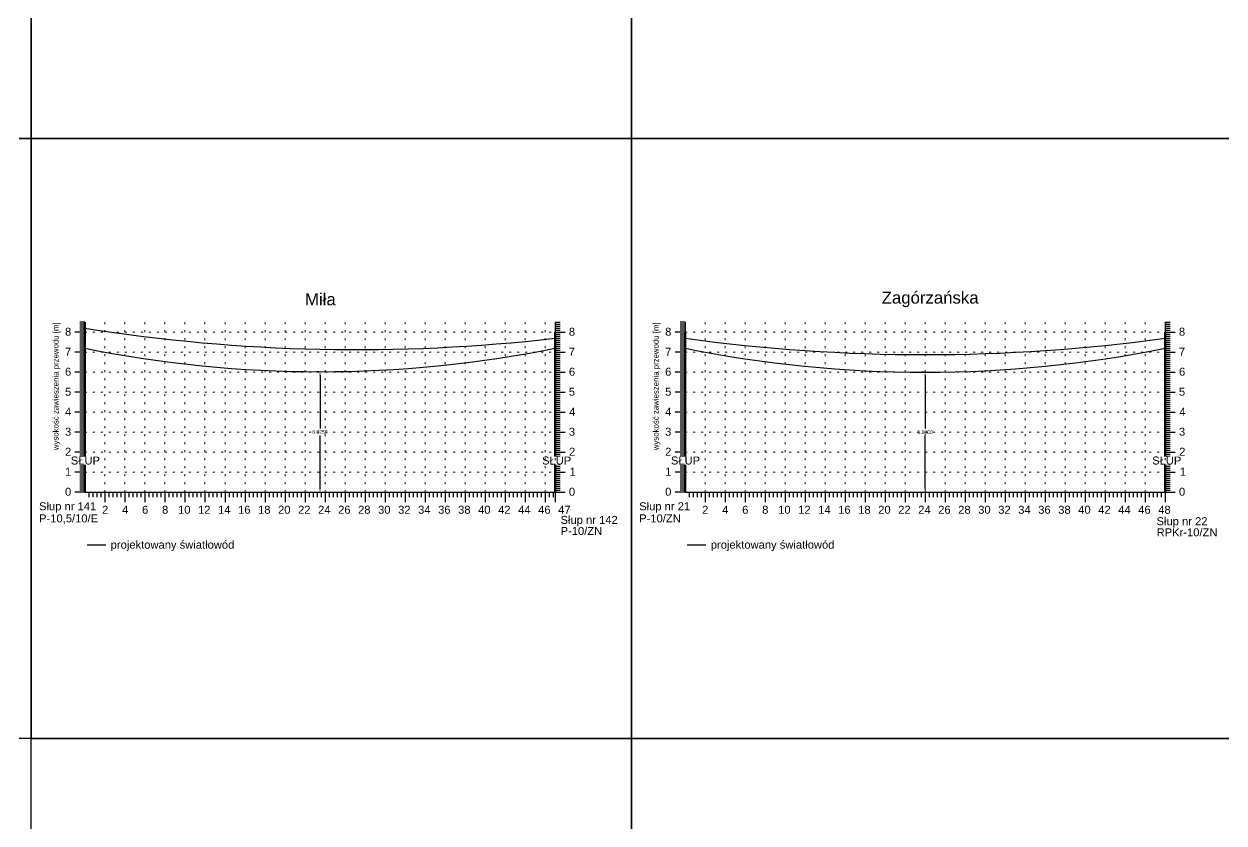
# Model space of a CAD drawing. Header units: metres. Extents: x -155 to 1812, y 681 to 886.
# Drawn here: x 1074.2 to 1134.2, y 796.3 to 836.2 of the extents above; entities that cross this region are included whole.
import ezdxf

# ---------------------------------------------------------------- set-up
doc = ezdxf.new("R2010")
doc.units = ezdxf.units.M
doc.header["$MEASUREMENT"] = 0
doc.linetypes.add('ACAD_ISO07W100', pattern=[3, 0, -3])
doc.layers.add('ramka', color=7, linetype='Continuous', plot=False)
doc.styles.get("Standard").update_dxf_attribs({"font": 'arial.ttf'})
doc.dimstyles.get("Standard").update_dxf_attribs({"dimtxt": 0.18, "dimasz": 0.18, "dimexe": 0.18, "dimexo": 0.0625, "dimgap": 0.09, "dimtad": 0, "dimtih": 1, "dimtoh": 1, "dimdec": 4, "dimzin": 0, "dimdsep": 46, "dimtxsty": 'Standard', "dimcen": 0.09, "dimadec": 0, "dimazin": 0, "dimtfac": 1, "dimtdec": 4, "dimtofl": 0, "dimtmove": 0, "dimatfit": 3, "dimfxl": 1, "dimtolj": 1, "dimtzin": 0, "dimarcsym": 0})

# ---------------------------------------------------------------- blocks, each defined once
blk = doc.blocks.new('*D328')
at = {"color": 0, "lineweight": -2}
for p, q in [((1088.917, 818.858), (1088.799, 818.858)), ((1088.979, 818.678), (1088.979, 816.028)), ((1088.979, 813.013), (1088.979, 815.664)), ((1079.892, 812.833), (1089.159, 812.833))]:
    blk.add_line(p, q, dxfattribs=at)
at = {"color": 0}
for points in [[(1089.009, 818.678), (1088.949, 818.678), (1088.979, 818.858)], [(1088.949, 813.013), (1089.009, 813.013), (1088.979, 812.833)]]:
    blk.add_solid(points, dxfattribs=at)
at = {"layer": 'Defpoints', "color": 0}
for p in [(1088.979, 818.858), (1079.829, 812.833), (1088.979, 812.833)]:
    blk.add_point(p, dxfattribs=at)
at = {"color": 0, "lineweight": 25, "insert": (1088.979, 815.846), "char_height": 0.18, "attachment_point": 5}
blk.add_mtext('\\A1;6.0250', dxfattribs=at)
blk = doc.blocks.new('*D330')
at = {"color": 0, "lineweight": -2}
for p, q in [((1119.167, 818.833), (1119.049, 818.833)), ((1119.229, 818.653), (1119.229, 816.015)), ((1119.229, 813.013), (1119.229, 815.651)), ((1109.892, 812.833), (1119.409, 812.833))]:
    blk.add_line(p, q, dxfattribs=at)
at = {"color": 0}
for points in [[(1119.259, 818.653), (1119.199, 818.653), (1119.229, 818.833)], [(1119.199, 813.013), (1119.259, 813.013), (1119.229, 812.833)]]:
    blk.add_solid(points, dxfattribs=at)
at = {"layer": 'Defpoints', "color": 0}
for p in [(1119.229, 818.833), (1109.829, 812.833), (1119.229, 812.833)]:
    blk.add_point(p, dxfattribs=at)
at = {"color": 0, "lineweight": 25, "insert": (1119.229, 815.833), "char_height": 0.18, "attachment_point": 5}
blk.add_mtext('\\A1;6.0000', dxfattribs=at)

msp = doc.modelspace()

# ---------------------------------------------------------------- linework, layer by layer
for p, q in [((1077.22936, 821.33334), (1076.97936, 821.33334)), ((1077.22936, 821.33334), (1077.22936, 812.83334)), ((1100.72936, 821.33334), (1100.72936, 812.83334)), ((1100.72936, 821.33334), (1100.97936, 821.33334)), ((1107.22936, 821.33334), (1106.97936, 821.33334)), ((1107.22936, 821.33334), (1107.22936, 812.83334)), ((1131.22936, 821.33334), (1131.22936, 812.83334)), ((1131.22936, 821.33334), (1131.47936, 821.33334)), ((1077.22936, 820.83334), (1076.72936, 820.83334)), ((1077.22936, 820.83334), (1076.72936, 820.83334)), ((1077.22936, 821.23334), (1076.97936, 821.23334)), ((1077.22936, 821.13334), (1076.97936, 821.13334)), ((1077.22936, 821.03334), (1076.97936, 821.03334)), ((1077.22936, 820.93334), (1076.97936, 820.93334)), ((1077.22936, 820.73334), (1076.97936, 820.73334)), ((1100.72936, 821.23334), (1100.97936, 821.23334)), ((1100.72936, 821.13334), (1100.97936, 821.13334)), ((1100.72936, 821.03334), (1100.97936, 821.03334)), ((1100.72936, 820.93334), (1100.97936, 820.93334)), ((1100.72936, 820.83334), (1101.22936, 820.83334)), ((1100.72936, 820.83334), (1101.22936, 820.83334)), ((1100.72936, 820.73334), (1100.97936, 820.73334)), ((1107.22936, 820.83334), (1106.72936, 820.83334)), ((1107.22936, 820.83334), (1106.72936, 820.83334)), ((1107.22936, 821.23334), (1106.97936, 821.23334)), ((1107.22936, 821.13334), (1106.97936, 821.13334)), ((1107.22936, 821.03334), (1106.97936, 821.03334)), ((1107.22936, 820.93334), (1106.97936, 820.93334)), ((1107.22936, 820.73334), (1106.97936, 820.73334)), ((1131.22936, 821.23334), (1131.47936, 821.23334)), ((1131.22936, 821.13334), (1131.47936, 821.13334)), ((1131.22936, 821.03334), (1131.47936, 821.03334)), ((1131.22936, 820.93334), (1131.47936, 820.93334)), ((1131.22936, 820.83334), (1131.72936, 820.83334)), ((1131.22936, 820.83334), (1131.72936, 820.83334)), ((1131.22936, 820.73334), (1131.47936, 820.73334)), ((1077.22936, 820.63334), (1076.97936, 820.63334)), ((1077.22936, 820.53334), (1076.97936, 820.53334)), ((1077.22936, 820.43334), (1076.97936, 820.43334)), ((1077.22936, 820.33334), (1076.97936, 820.33334)), ((1077.22936, 820.23334), (1076.97936, 820.23334)), ((1077.22936, 820.13334), (1076.97936, 820.13334)), ((1100.72936, 820.63334), (1100.97936, 820.63334)), ((1100.72936, 820.53334), (1100.97936, 820.53334)), ((1100.72936, 820.43334), (1100.97936, 820.43334)), ((1100.72936, 820.33334), (1100.97936, 820.33334)), ((1100.72936, 820.23334), (1100.97936, 820.23334)), ((1100.72936, 820.13334), (1100.97936, 820.13334)), ((1107.22936, 820.63334), (1106.97936, 820.63334)), ((1107.22936, 820.53334), (1106.97936, 820.53334)), ((1107.22936, 820.43334), (1106.97936, 820.43334)), ((1107.22936, 820.33334), (1106.97936, 820.33334)), ((1107.22936, 820.23334), (1106.97936, 820.23334)), ((1107.22936, 820.13334), (1106.97936, 820.13334)), ((1131.22936, 820.63334), (1131.47936, 820.63334)), ((1131.22936, 820.53334), (1131.47936, 820.53334)), ((1131.22936, 820.43334), (1131.47936, 820.43334)), ((1131.22936, 820.33334), (1131.47936, 820.33334)), ((1131.22936, 820.23334), (1131.47936, 820.23334)), ((1131.22936, 820.13334), (1131.47936, 820.13334)), ((1077.22936, 819.83334), (1076.72936, 819.83334)), ((1077.22936, 819.83334), (1076.72936, 819.83334)), ((1077.22936, 820.03334), (1076.97936, 820.03334)), ((1077.22936, 819.93334), (1076.97936, 819.93334)), ((1077.22936, 819.73334), (1076.97936, 819.73334)), ((1077.22936, 819.63334), (1076.97936, 819.63334)), ((1077.22936, 819.53334), (1076.97936, 819.53334)), ((1100.72936, 820.03334), (1100.97936, 820.03334)), ((1100.72936, 819.93334), (1100.97936, 819.93334)), ((1100.72936, 819.83334), (1101.22936, 819.83334)), ((1100.72936, 819.83334), (1101.22936, 819.83334)), ((1100.72936, 819.73334), (1100.97936, 819.73334)), ((1100.72936, 819.63334), (1100.97936, 819.63334)), ((1100.72936, 819.53334), (1100.97936, 819.53334)), ((1107.22936, 819.83334), (1106.72936, 819.83334)), ((1107.22936, 819.83334), (1106.72936, 819.83334)), ((1107.22936, 820.03334), (1106.97936, 820.03334)), ((1107.22936, 819.93334), (1106.97936, 819.93334)), ((1107.22936, 819.73334), (1106.97936, 819.73334)), ((1107.22936, 819.63334), (1106.97936, 819.63334)), ((1107.22936, 819.53334), (1106.97936, 819.53334)), ((1131.22936, 820.03334), (1131.47936, 820.03334)), ((1131.22936, 819.93334), (1131.47936, 819.93334)), ((1131.22936, 819.83334), (1131.72936, 819.83334)), ((1131.22936, 819.83334), (1131.72936, 819.83334)), ((1131.22936, 819.73334), (1131.47936, 819.73334)), ((1131.22936, 819.63334), (1131.47936, 819.63334)), ((1131.22936, 819.53334), (1131.47936, 819.53334)), ((1077.22936, 819.43334), (1076.97936, 819.43334)), ((1077.22936, 819.33334), (1076.97936, 819.33334)), ((1077.22936, 819.23334), (1076.97936, 819.23334)), ((1077.22936, 819.13334), (1076.97936, 819.13334)), ((1077.22936, 819.03334), (1076.97936, 819.03334)), ((1077.22936, 818.93334), (1076.97936, 818.93334)), ((1100.72936, 819.43334), (1100.97936, 819.43334)), ((1100.72936, 819.33334), (1100.97936, 819.33334)), ((1100.72936, 819.23334), (1100.97936, 819.23334)), ((1100.72936, 819.13334), (1100.97936, 819.13334)), ((1100.72936, 819.03334), (1100.97936, 819.03334)), ((1100.72936, 818.93334), (1100.97936, 818.93334)), ((1107.22936, 819.43334), (1106.97936, 819.43334)), ((1107.22936, 819.33334), (1106.97936, 819.33334)), ((1107.22936, 819.23334), (1106.97936, 819.23334)), ((1107.22936, 819.13334), (1106.97936, 819.13334)), ((1107.22936, 819.03334), (1106.97936, 819.03334)), ((1107.22936, 818.93334), (1106.97936, 818.93334)), ((1131.22936, 819.43334), (1131.47936, 819.43334)), ((1131.22936, 819.33334), (1131.47936, 819.33334)), ((1131.22936, 819.23334), (1131.47936, 819.23334)), ((1131.22936, 819.13334), (1131.47936, 819.13334)), ((1131.22936, 819.03334), (1131.47936, 819.03334)), ((1131.22936, 818.93334), (1131.47936, 818.93334)), ((1077.22936, 818.83334), (1076.72936, 818.83334)), ((1077.22936, 818.83334), (1076.72936, 818.83334)), ((1077.22936, 818.73334), (1076.97936, 818.73334)), ((1077.22936, 818.63334), (1076.97936, 818.63334)), ((1077.22936, 818.53334), (1076.97936, 818.53334)), ((1077.22936, 818.43334), (1076.97936, 818.43334)), ((1077.22936, 818.33334), (1076.97936, 818.33334)), ((1100.72936, 818.83334), (1101.22936, 818.83334)), ((1100.72936, 818.83334), (1101.22936, 818.83334)), ((1100.72936, 818.73334), (1100.97936, 818.73334)), ((1100.72936, 818.63334), (1100.97936, 818.63334)), ((1100.72936, 818.53334), (1100.97936, 818.53334)), ((1100.72936, 818.43334), (1100.97936, 818.43334)), ((1100.72936, 818.33334), (1100.97936, 818.33334)), ((1107.22936, 818.83334), (1106.72936, 818.83334)), ((1107.22936, 818.83334), (1106.72936, 818.83334)), ((1107.22936, 818.73334), (1106.97936, 818.73334)), ((1107.22936, 818.63334), (1106.97936, 818.63334)), ((1107.22936, 818.53334), (1106.97936, 818.53334)), ((1107.22936, 818.43334), (1106.97936, 818.43334)), ((1107.22936, 818.33334), (1106.97936, 818.33334)), ((1131.22936, 818.83334), (1131.72936, 818.83334)), ((1131.22936, 818.83334), (1131.72936, 818.83334)), ((1131.22936, 818.73334), (1131.47936, 818.73334)), ((1131.22936, 818.63334), (1131.47936, 818.63334)), ((1131.22936, 818.53334), (1131.47936, 818.53334)), ((1131.22936, 818.43334), (1131.47936, 818.43334)), ((1131.22936, 818.33334), (1131.47936, 818.33334)), ((1077.22936, 817.83334), (1076.72936, 817.83334)), ((1077.22936, 817.83334), (1076.72936, 817.83334)), ((1077.22936, 818.23334), (1076.97936, 818.23334)), ((1077.22936, 818.13334), (1076.97936, 818.13334)), ((1077.22936, 818.03334), (1076.97936, 818.03334)), ((1077.22936, 817.93334), (1076.97936, 817.93334)), ((1077.22936, 817.73334), (1076.97936, 817.73334)), ((1100.72936, 818.23334), (1100.97936, 818.23334)), ((1100.72936, 818.13334), (1100.97936, 818.13334)), ((1100.72936, 818.03334), (1100.97936, 818.03334)), ((1100.72936, 817.93334), (1100.97936, 817.93334)), ((1100.72936, 817.83334), (1101.22936, 817.83334)), ((1100.72936, 817.83334), (1101.22936, 817.83334)), ((1100.72936, 817.73334), (1100.97936, 817.73334)), ((1107.22936, 817.83334), (1106.72936, 817.83334)), ((1107.22936, 817.83334), (1106.72936, 817.83334)), ((1107.22936, 818.23334), (1106.97936, 818.23334)), ((1107.22936, 818.13334), (1106.97936, 818.13334)), ((1107.22936, 818.03334), (1106.97936, 818.03334)), ((1107.22936, 817.93334), (1106.97936, 817.93334)), ((1107.22936, 817.73334), (1106.97936, 817.73334)), ((1131.22936, 818.23334), (1131.47936, 818.23334)), ((1131.22936, 818.13334), (1131.47936, 818.13334)), ((1131.22936, 818.03334), (1131.47936, 818.03334)), ((1131.22936, 817.93334), (1131.47936, 817.93334)), ((1131.22936, 817.83334), (1131.72936, 817.83334)), ((1131.22936, 817.83334), (1131.72936, 817.83334)), ((1131.22936, 817.73334), (1131.47936, 817.73334)), ((1077.22936, 817.63334), (1076.97936, 817.63334)), ((1077.22936, 817.53334), (1076.97936, 817.53334)), ((1077.22936, 817.43334), (1076.97936, 817.43334)), ((1077.22936, 817.33334), (1076.97936, 817.33334)), ((1077.22936, 817.23334), (1076.97936, 817.23334)), ((1077.22936, 817.13334), (1076.97936, 817.13334)), ((1100.72936, 817.63334), (1100.97936, 817.63334)), ((1100.72936, 817.53334), (1100.97936, 817.53334)), ((1100.72936, 817.43334), (1100.97936, 817.43334)), ((1100.72936, 817.33334), (1100.97936, 817.33334)), ((1100.72936, 817.23334), (1100.97936, 817.23334)), ((1100.72936, 817.13334), (1100.97936, 817.13334)), ((1107.22936, 817.63334), (1106.97936, 817.63334)), ((1107.22936, 817.53334), (1106.97936, 817.53334)), ((1107.22936, 817.43334), (1106.97936, 817.43334)), ((1107.22936, 817.33334), (1106.97936, 817.33334)), ((1107.22936, 817.23334), (1106.97936, 817.23334)), ((1107.22936, 817.13334), (1106.97936, 817.13334)), ((1131.22936, 817.63334), (1131.47936, 817.63334)), ((1131.22936, 817.53334), (1131.47936, 817.53334)), ((1131.22936, 817.43334), (1131.47936, 817.43334)), ((1131.22936, 817.33334), (1131.47936, 817.33334)), ((1131.22936, 817.23334), (1131.47936, 817.23334)), ((1131.22936, 817.13334), (1131.47936, 817.13334)), ((1077.22936, 816.83334), (1076.72936, 816.83334)), ((1077.22936, 816.83334), (1076.72936, 816.83334)), ((1077.22936, 817.03334), (1076.97936, 817.03334)), ((1077.22936, 816.93334), (1076.97936, 816.93334)), ((1077.22936, 816.73334), (1076.97936, 816.73334)), ((1077.22936, 816.63334), (1076.97936, 816.63334)), ((1077.22936, 816.53334), (1076.97936, 816.53334)), ((1100.72936, 817.03334), (1100.97936, 817.03334)), ((1100.72936, 816.93334), (1100.97936, 816.93334)), ((1100.72936, 816.83334), (1101.22936, 816.83334)), ((1100.72936, 816.83334), (1101.22936, 816.83334)), ((1100.72936, 816.73334), (1100.97936, 816.73334)), ((1100.72936, 816.63334), (1100.97936, 816.63334)), ((1100.72936, 816.53334), (1100.97936, 816.53334)), ((1107.22936, 816.83334), (1106.72936, 816.83334)), ((1107.22936, 816.83334), (1106.72936, 816.83334)), ((1107.22936, 817.03334), (1106.97936, 817.03334)), ((1107.22936, 816.93334), (1106.97936, 816.93334)), ((1107.22936, 816.73334), (1106.97936, 816.73334)), ((1107.22936, 816.63334), (1106.97936, 816.63334)), ((1107.22936, 816.53334), (1106.97936, 816.53334)), ((1131.22936, 817.03334), (1131.47936, 817.03334)), ((1131.22936, 816.93334), (1131.47936, 816.93334)), ((1131.22936, 816.83334), (1131.72936, 816.83334)), ((1131.22936, 816.83334), (1131.72936, 816.83334)), ((1131.22936, 816.73334), (1131.47936, 816.73334)), ((1131.22936, 816.63334), (1131.47936, 816.63334)), ((1131.22936, 816.53334), (1131.47936, 816.53334)), ((1077.22936, 816.43334), (1076.97936, 816.43334)), ((1077.22936, 816.33334), (1076.97936, 816.33334)), ((1077.22936, 816.23334), (1076.97936, 816.23334)), ((1077.22936, 816.13334), (1076.97936, 816.13334)), ((1077.22936, 816.03334), (1076.97936, 816.03334)), ((1077.22936, 815.93334), (1076.97936, 815.93334)), ((1100.72936, 816.43334), (1100.97936, 816.43334)), ((1100.72936, 816.33334), (1100.97936, 816.33334)), ((1100.72936, 816.23334), (1100.97936, 816.23334)), ((1100.72936, 816.13334), (1100.97936, 816.13334)), ((1100.72936, 816.03334), (1100.97936, 816.03334)), ((1100.72936, 815.93334), (1100.97936, 815.93334)), ((1107.22936, 816.43334), (1106.97936, 816.43334)), ((1107.22936, 816.33334), (1106.97936, 816.33334)), ((1107.22936, 816.23334), (1106.97936, 816.23334)), ((1107.22936, 816.13334), (1106.97936, 816.13334)), ((1107.22936, 816.03334), (1106.97936, 816.03334)), ((1107.22936, 815.93334), (1106.97936, 815.93334)), ((1131.22936, 816.43334), (1131.47936, 816.43334)), ((1131.22936, 816.33334), (1131.47936, 816.33334)), ((1131.22936, 816.23334), (1131.47936, 816.23334)), ((1131.22936, 816.13334), (1131.47936, 816.13334)), ((1131.22936, 816.03334), (1131.47936, 816.03334)), ((1131.22936, 815.93334), (1131.47936, 815.93334)), ((1077.22936, 815.83334), (1076.72936, 815.83334)), ((1077.22936, 815.83334), (1076.72936, 815.83334)), ((1077.22936, 815.73334), (1076.97936, 815.73334)), ((1077.22936, 815.63334), (1076.97936, 815.63334)), ((1077.22936, 815.53334), (1076.97936, 815.53334)), ((1077.22936, 815.43334), (1076.97936, 815.43334)), ((1077.22936, 815.33334), (1076.97936, 815.33334)), ((1100.72936, 815.83334), (1101.22936, 815.83334)), ((1100.72936, 815.83334), (1101.22936, 815.83334)), ((1100.72936, 815.73334), (1100.97936, 815.73334)), ((1100.72936, 815.63334), (1100.97936, 815.63334)), ((1100.72936, 815.53334), (1100.97936, 815.53334)), ((1100.72936, 815.43334), (1100.97936, 815.43334)), ((1100.72936, 815.33334), (1100.97936, 815.33334)), ((1107.22936, 815.83334), (1106.72936, 815.83334)), ((1107.22936, 815.83334), (1106.72936, 815.83334)), ((1107.22936, 815.73334), (1106.97936, 815.73334)), ((1107.22936, 815.63334), (1106.97936, 815.63334)), ((1107.22936, 815.53334), (1106.97936, 815.53334)), ((1107.22936, 815.43334), (1106.97936, 815.43334)), ((1107.22936, 815.33334), (1106.97936, 815.33334)), ((1131.22936, 815.83334), (1131.72936, 815.83334)), ((1131.22936, 815.83334), (1131.72936, 815.83334)), ((1131.22936, 815.73334), (1131.47936, 815.73334)), ((1131.22936, 815.63334), (1131.47936, 815.63334)), ((1131.22936, 815.53334), (1131.47936, 815.53334)), ((1131.22936, 815.43334), (1131.47936, 815.43334)), ((1131.22936, 815.33334), (1131.47936, 815.33334)), ((1077.22936, 814.83334), (1076.72936, 814.83334)), ((1077.22936, 814.83334), (1076.72936, 814.83334)), ((1077.22936, 815.23334), (1076.97936, 815.23334)), ((1077.22936, 815.13334), (1076.97936, 815.13334)), ((1077.22936, 815.03334), (1076.97936, 815.03334)), ((1077.22936, 814.93334), (1076.97936, 814.93334)), ((1077.22936, 814.73334), (1076.97936, 814.73334)), ((1100.72936, 815.23334), (1100.97936, 815.23334)), ((1100.72936, 815.13334), (1100.97936, 815.13334)), ((1100.72936, 815.03334), (1100.97936, 815.03334)), ((1100.72936, 814.93334), (1100.97936, 814.93334)), ((1100.72936, 814.83334), (1101.22936, 814.83334)), ((1100.72936, 814.83334), (1101.22936, 814.83334)), ((1100.72936, 814.73334), (1100.97936, 814.73334)), ((1107.22936, 814.83334), (1106.72936, 814.83334)), ((1107.22936, 814.83334), (1106.72936, 814.83334)), ((1107.22936, 815.23334), (1106.97936, 815.23334)), ((1107.22936, 815.13334), (1106.97936, 815.13334)), ((1107.22936, 815.03334), (1106.97936, 815.03334)), ((1107.22936, 814.93334), (1106.97936, 814.93334)), ((1107.22936, 814.73334), (1106.97936, 814.73334)), ((1131.22936, 815.23334), (1131.47936, 815.23334)), ((1131.22936, 815.13334), (1131.47936, 815.13334)), ((1131.22936, 815.03334), (1131.47936, 815.03334)), ((1131.22936, 814.93334), (1131.47936, 814.93334)), ((1131.22936, 814.83334), (1131.72936, 814.83334)), ((1131.22936, 814.83334), (1131.72936, 814.83334)), ((1131.22936, 814.73334), (1131.47936, 814.73334)), ((1077.22936, 814.63334), (1076.97936, 814.63334)), ((1077.22936, 814.53334), (1076.97936, 814.53334)), ((1077.22936, 814.43334), (1076.97936, 814.43334)), ((1077.22936, 814.33334), (1076.97936, 814.33334)), ((1077.22936, 814.23334), (1076.97936, 814.23334)), ((1077.22936, 814.13334), (1076.97936, 814.13334)), ((1100.72936, 814.63334), (1100.97936, 814.63334)), ((1100.72936, 814.53334), (1100.97936, 814.53334)), ((1100.72936, 814.43334), (1100.97936, 814.43334)), ((1100.72936, 814.33334), (1100.97936, 814.33334)), ((1100.72936, 814.23334), (1100.97936, 814.23334)), ((1100.72936, 814.13334), (1100.97936, 814.13334)), ((1107.22936, 814.63334), (1106.97936, 814.63334)), ((1107.22936, 814.53334), (1106.97936, 814.53334)), ((1107.22936, 814.43334), (1106.97936, 814.43334)), ((1107.22936, 814.33334), (1106.97936, 814.33334)), ((1107.22936, 814.23334), (1106.97936, 814.23334)), ((1107.22936, 814.13334), (1106.97936, 814.13334)), ((1131.22936, 814.63334), (1131.47936, 814.63334)), ((1131.22936, 814.53334), (1131.47936, 814.53334)), ((1131.22936, 814.43334), (1131.47936, 814.43334)), ((1131.22936, 814.33334), (1131.47936, 814.33334)), ((1131.22936, 814.23334), (1131.47936, 814.23334)), ((1131.22936, 814.13334), (1131.47936, 814.13334)), ((1077.22936, 813.83334), (1076.72936, 813.83334)), ((1077.22936, 813.83334), (1076.72936, 813.83334)), ((1077.22936, 814.03334), (1076.97936, 814.03334)), ((1077.22936, 813.93334), (1076.97936, 813.93334)), ((1077.22936, 813.73334), (1076.97936, 813.73334)), ((1077.22936, 813.63334), (1076.97936, 813.63334)), ((1077.22936, 813.53334), (1076.97936, 813.53334)), ((1100.72936, 814.03334), (1100.97936, 814.03334)), ((1100.72936, 813.93334), (1100.97936, 813.93334)), ((1100.72936, 813.83334), (1101.22936, 813.83334)), ((1100.72936, 813.83334), (1101.22936, 813.83334)), ((1100.72936, 813.73334), (1100.97936, 813.73334)), ((1100.72936, 813.63334), (1100.97936, 813.63334)), ((1100.72936, 813.53334), (1100.97936, 813.53334)), ((1107.22936, 813.83334), (1106.72936, 813.83334)), ((1107.22936, 813.83334), (1106.72936, 813.83334)), ((1107.22936, 814.03334), (1106.97936, 814.03334)), ((1107.22936, 813.93334), (1106.97936, 813.93334)), ((1107.22936, 813.73334), (1106.97936, 813.73334)), ((1107.22936, 813.63334), (1106.97936, 813.63334)), ((1107.22936, 813.53334), (1106.97936, 813.53334)), ((1131.22936, 814.03334), (1131.47936, 814.03334)), ((1131.22936, 813.93334), (1131.47936, 813.93334)), ((1131.22936, 813.83334), (1131.72936, 813.83334)), ((1131.22936, 813.83334), (1131.72936, 813.83334)), ((1131.22936, 813.73334), (1131.47936, 813.73334)), ((1131.22936, 813.63334), (1131.47936, 813.63334)), ((1131.22936, 813.53334), (1131.47936, 813.53334)), ((1077.22936, 813.43334), (1076.97936, 813.43334)), ((1077.22936, 813.33334), (1076.97936, 813.33334)), ((1077.22936, 813.23334), (1076.97936, 813.23334)), ((1077.22936, 813.13334), (1076.97936, 813.13334)), ((1077.22936, 813.03334), (1076.97936, 813.03334)), ((1077.22936, 812.93334), (1076.97936, 812.93334)), ((1100.72936, 813.43334), (1100.97936, 813.43334)), ((1100.72936, 813.33334), (1100.97936, 813.33334)), ((1100.72936, 813.23334), (1100.97936, 813.23334)), ((1100.72936, 813.13334), (1100.97936, 813.13334)), ((1100.72936, 813.03334), (1100.97936, 813.03334)), ((1100.72936, 812.93334), (1100.97936, 812.93334)), ((1107.22936, 813.43334), (1106.97936, 813.43334)), ((1107.22936, 813.33334), (1106.97936, 813.33334)), ((1107.22936, 813.23334), (1106.97936, 813.23334)), ((1107.22936, 813.13334), (1106.97936, 813.13334)), ((1107.22936, 813.03334), (1106.97936, 813.03334)), ((1107.22936, 812.93334), (1106.97936, 812.93334)), ((1131.22936, 813.43334), (1131.47936, 813.43334)), ((1131.22936, 813.33334), (1131.47936, 813.33334)), ((1131.22936, 813.23334), (1131.47936, 813.23334)), ((1131.22936, 813.13334), (1131.47936, 813.13334)), ((1131.22936, 813.03334), (1131.47936, 813.03334)), ((1131.22936, 812.93334), (1131.47936, 812.93334)), ((1077.22936, 812.83334), (1076.72936, 812.83334)), ((1077.22936, 812.83334), (1076.97936, 812.83334)), ((1077.22936, 812.83334), (1100.72936, 812.83334)), ((1077.42936, 812.83334), (1077.42936, 812.58334)), ((1077.62936, 812.83334), (1077.62936, 812.58334)), ((1077.82936, 812.83334), (1077.82936, 812.58334)), ((1078.02936, 812.83334), (1078.02936, 812.58334)), ((1078.22936, 812.83334), (1078.22936, 812.33334)), ((1078.42936, 812.83334), (1078.42936, 812.58334)), ((1078.62936, 812.83334), (1078.62936, 812.58334)), ((1078.82936, 812.83334), (1078.82936, 812.58334)), ((1079.02936, 812.83334), (1079.02936, 812.58334)), ((1079.22936, 812.83334), (1079.22936, 812.33334)), ((1079.42936, 812.83334), (1079.42936, 812.58334)), ((1079.62936, 812.83334), (1079.62936, 812.58334)), ((1079.82936, 812.83334), (1079.82936, 812.58334)), ((1080.02936, 812.83334), (1080.02936, 812.58334)), ((1080.22936, 812.83334), (1080.22936, 812.33334)), ((1080.42936, 812.83334), (1080.42936, 812.58334)), ((1080.62936, 812.83334), (1080.62936, 812.58334)), ((1080.82936, 812.83334), (1080.82936, 812.58334)), ((1081.02936, 812.83334), (1081.02936, 812.58334)), ((1081.22936, 812.83334), (1081.22936, 812.33334)), ((1081.42936, 812.83334), (1081.42936, 812.58334)), ((1081.62936, 812.83334), (1081.62936, 812.58334)), ((1081.82936, 812.83334), (1081.82936, 812.58334)), ((1082.02936, 812.83334), (1082.02936, 812.58334)), ((1082.22936, 812.83334), (1082.22936, 812.33334)), ((1082.42936, 812.83334), (1082.42936, 812.58334)), ((1082.62936, 812.83334), (1082.62936, 812.58334)), ((1082.82936, 812.83334), (1082.82936, 812.58334)), ((1083.02936, 812.83334), (1083.02936, 812.58334)), ((1083.22936, 812.83334), (1083.22936, 812.33334)), ((1083.42936, 812.83334), (1083.42936, 812.58334)), ((1083.62936, 812.83334), (1083.62936, 812.58334)), ((1083.82936, 812.83334), (1083.82936, 812.58334)), ((1084.02936, 812.83334), (1084.02936, 812.58334)), ((1084.22936, 812.83334), (1084.22936, 812.33334)), ((1084.42936, 812.83334), (1084.42936, 812.58334)), ((1084.62936, 812.83334), (1084.62936, 812.58334)), ((1084.82936, 812.83334), (1084.82936, 812.58334)), ((1085.02936, 812.83334), (1085.02936, 812.58334)), ((1085.22936, 812.83334), (1085.22936, 812.33334)), ((1085.42936, 812.83334), (1085.42936, 812.58334)), ((1085.62936, 812.83334), (1085.62936, 812.58334)), ((1085.82936, 812.83334), (1085.82936, 812.58334)), ((1086.02936, 812.83334), (1086.02936, 812.58334)), ((1086.22936, 812.83334), (1086.22936, 812.33334)), ((1086.42936, 812.83334), (1086.42936, 812.58334)), ((1086.62936, 812.83334), (1086.62936, 812.58334)), ((1086.82936, 812.83334), (1086.82936, 812.58334)), ((1087.02936, 812.83334), (1087.02936, 812.58334)), ((1087.22936, 812.83334), (1087.22936, 812.33334)), ((1087.42936, 812.83334), (1087.42936, 812.58334)), ((1087.62936, 812.83334), (1087.62936, 812.58334)), ((1087.82936, 812.83334), (1087.82936, 812.58334)), ((1088.02936, 812.83334), (1088.02936, 812.58334)), ((1088.22936, 812.83334), (1088.22936, 812.33334)), ((1088.42936, 812.83334), (1088.42936, 812.58334)), ((1088.62936, 812.83334), (1088.62936, 812.58334)), ((1088.82936, 812.83334), (1088.82936, 812.58334)), ((1089.02936, 812.83334), (1089.02936, 812.58334)), ((1089.22936, 812.83334), (1089.22936, 812.33334)), ((1089.42936, 812.83334), (1089.42936, 812.58334)), ((1089.62936, 812.83334), (1089.62936, 812.58334)), ((1089.82936, 812.83334), (1089.82936, 812.58334)), ((1090.02936, 812.83334), (1090.02936, 812.58334)), ((1090.22936, 812.83334), (1090.22936, 812.33334)), ((1090.42936, 812.83334), (1090.42936, 812.58334)), ((1090.62936, 812.83334), (1090.62936, 812.58334)), ((1090.82936, 812.83334), (1090.82936, 812.58334)), ((1091.02936, 812.83334), (1091.02936, 812.58334)), ((1091.22936, 812.83334), (1091.22936, 812.33334)), ((1091.42936, 812.83334), (1091.42936, 812.58334)), ((1091.62936, 812.83334), (1091.62936, 812.58334)), ((1091.82936, 812.83334), (1091.82936, 812.58334)), ((1092.02936, 812.83334), (1092.02936, 812.58334)), ((1092.22936, 812.83334), (1092.22936, 812.33334)), ((1092.42936, 812.83334), (1092.42936, 812.58334)), ((1092.62936, 812.83334), (1092.62936, 812.58334)), ((1092.82936, 812.83334), (1092.82936, 812.58334)), ((1093.02936, 812.83334), (1093.02936, 812.58334)), ((1093.22936, 812.83334), (1093.22936, 812.33334)), ((1093.42936, 812.83334), (1093.42936, 812.58334)), ((1093.62936, 812.83334), (1093.62936, 812.58334)), ((1093.82936, 812.83334), (1093.82936, 812.58334)), ((1094.02936, 812.83334), (1094.02936, 812.58334)), ((1094.22936, 812.83334), (1094.22936, 812.33334)), ((1094.42936, 812.83334), (1094.42936, 812.58334)), ((1094.62936, 812.83334), (1094.62936, 812.58334)), ((1094.82936, 812.83334), (1094.82936, 812.58334)), ((1095.02936, 812.83334), (1095.02936, 812.58334)), ((1095.22936, 812.83334), (1095.22936, 812.33334)), ((1095.42936, 812.83334), (1095.42936, 812.58334)), ((1095.62936, 812.83334), (1095.62936, 812.58334)), ((1095.82936, 812.83334), (1095.82936, 812.58334)), ((1096.02936, 812.83334), (1096.02936, 812.58334)), ((1096.22936, 812.83334), (1096.22936, 812.33334)), ((1096.22936, 812.83334), (1096.22936, 812.33334)), ((1096.42936, 812.83334), (1096.42936, 812.58334)), ((1096.62936, 812.83334), (1096.62936, 812.58334)), ((1096.82936, 812.83334), (1096.82936, 812.58334)), ((1097.02936, 812.83334), (1097.02936, 812.58334)), ((1097.22936, 812.83334), (1097.22936, 812.33334)), ((1097.22936, 812.83334), (1097.22936, 812.33334)), ((1097.42936, 812.83334), (1097.42936, 812.58334)), ((1097.62936, 812.83334), (1097.62936, 812.58334)), ((1097.82936, 812.83334), (1097.82936, 812.58334)), ((1098.02936, 812.83334), (1098.02936, 812.58334)), ((1098.22936, 812.83334), (1098.22936, 812.33334)), ((1098.22936, 812.83334), (1098.22936, 812.33334)), ((1098.42936, 812.83334), (1098.42936, 812.58334)), ((1098.62936, 812.83334), (1098.62936, 812.58334)), ((1098.82936, 812.83334), (1098.82936, 812.58334)), ((1099.02936, 812.83334), (1099.02936, 812.58334)), ((1099.22936, 812.83334), (1099.22936, 812.33334)), ((1099.22936, 812.83334), (1099.22936, 812.33334)), ((1099.42936, 812.83334), (1099.42936, 812.58334)), ((1099.62936, 812.83334), (1099.62936, 812.58334)), ((1099.82936, 812.83334), (1099.82936, 812.58334)), ((1100.02936, 812.83334), (1100.02936, 812.58334)), ((1100.22936, 812.83334), (1100.22936, 812.33334)), ((1100.22936, 812.83334), (1100.22936, 812.33334)), ((1100.42936, 812.83334), (1100.42936, 812.58334)), ((1100.62936, 812.83334), (1100.62936, 812.58334)), ((1100.72936, 812.83334), (1101.22936, 812.83334)), ((1100.72936, 812.83334), (1100.97936, 812.83334)), ((1100.72936, 812.83334), (1100.72936, 812.33334)), ((1100.72936, 812.83334), (1100.72936, 812.33334)), ((1107.22936, 812.83334), (1106.72936, 812.83334)), ((1107.22936, 812.83334), (1106.97936, 812.83334)), ((1107.22936, 812.83334), (1131.72936, 812.83334)), ((1107.42936, 812.83334), (1107.42936, 812.58334)), ((1107.62936, 812.83334), (1107.62936, 812.58334)), ((1107.82936, 812.83334), (1107.82936, 812.58334)), ((1108.02936, 812.83334), (1108.02936, 812.58334)), ((1108.22936, 812.83334), (1108.22936, 812.33334)), ((1108.42936, 812.83334), (1108.42936, 812.58334)), ((1108.62936, 812.83334), (1108.62936, 812.58334)), ((1108.82936, 812.83334), (1108.82936, 812.58334)), ((1109.02936, 812.83334), (1109.02936, 812.58334)), ((1109.22936, 812.83334), (1109.22936, 812.33334)), ((1109.42936, 812.83334), (1109.42936, 812.58334)), ((1109.62936, 812.83334), (1109.62936, 812.58334)), ((1109.82936, 812.83334), (1109.82936, 812.58334)), ((1110.02936, 812.83334), (1110.02936, 812.58334)), ((1110.22936, 812.83334), (1110.22936, 812.33334)), ((1110.42936, 812.83334), (1110.42936, 812.58334)), ((1110.62936, 812.83334), (1110.62936, 812.58334)), ((1110.82936, 812.83334), (1110.82936, 812.58334)), ((1111.02936, 812.83334), (1111.02936, 812.58334)), ((1111.22936, 812.83334), (1111.22936, 812.33334)), ((1111.42936, 812.83334), (1111.42936, 812.58334)), ((1111.62936, 812.83334), (1111.62936, 812.58334)), ((1111.82936, 812.83334), (1111.82936, 812.58334)), ((1112.02936, 812.83334), (1112.02936, 812.58334)), ((1112.22936, 812.83334), (1112.22936, 812.33334)), ((1112.42936, 812.83334), (1112.42936, 812.58334)), ((1112.62936, 812.83334), (1112.62936, 812.58334)), ((1112.82936, 812.83334), (1112.82936, 812.58334)), ((1113.02936, 812.83334), (1113.02936, 812.58334)), ((1113.22936, 812.83334), (1113.22936, 812.33334)), ((1113.42936, 812.83334), (1113.42936, 812.58334)), ((1113.62936, 812.83334), (1113.62936, 812.58334)), ((1113.82936, 812.83334), (1113.82936, 812.58334)), ((1114.02936, 812.83334), (1114.02936, 812.58334)), ((1114.22936, 812.83334), (1114.22936, 812.33334)), ((1114.42936, 812.83334), (1114.42936, 812.58334)), ((1114.62936, 812.83334), (1114.62936, 812.58334)), ((1114.82936, 812.83334), (1114.82936, 812.58334)), ((1115.02936, 812.83334), (1115.02936, 812.58334)), ((1115.22936, 812.83334), (1115.22936, 812.33334)), ((1115.42936, 812.83334), (1115.42936, 812.58334)), ((1115.62936, 812.83334), (1115.62936, 812.58334)), ((1115.82936, 812.83334), (1115.82936, 812.58334)), ((1116.02936, 812.83334), (1116.02936, 812.58334)), ((1116.22936, 812.83334), (1116.22936, 812.33334)), ((1116.42936, 812.83334), (1116.42936, 812.58334)), ((1116.62936, 812.83334), (1116.62936, 812.58334)), ((1116.82936, 812.83334), (1116.82936, 812.58334)), ((1117.02936, 812.83334), (1117.02936, 812.58334)), ((1117.22936, 812.83334), (1117.22936, 812.33334)), ((1117.42936, 812.83334), (1117.42936, 812.58334)), ((1117.62936, 812.83334), (1117.62936, 812.58334)), ((1117.82936, 812.83334), (1117.82936, 812.58334)), ((1118.02936, 812.83334), (1118.02936, 812.58334)), ((1118.22936, 812.83334), (1118.22936, 812.33334)), ((1118.42936, 812.83334), (1118.42936, 812.58334)), ((1118.62936, 812.83334), (1118.62936, 812.58334)), ((1118.82936, 812.83334), (1118.82936, 812.58334)), ((1119.02936, 812.83334), (1119.02936, 812.58334)), ((1119.22936, 812.83334), (1119.22936, 812.33334)), ((1119.42936, 812.83334), (1119.42936, 812.58334)), ((1119.62936, 812.83334), (1119.62936, 812.58334)), ((1119.82936, 812.83334), (1119.82936, 812.58334)), ((1120.02936, 812.83334), (1120.02936, 812.58334)), ((1120.22936, 812.83334), (1120.22936, 812.33334)), ((1120.42936, 812.83334), (1120.42936, 812.58334)), ((1120.62936, 812.83334), (1120.62936, 812.58334)), ((1120.82936, 812.83334), (1120.82936, 812.58334)), ((1121.02936, 812.83334), (1121.02936, 812.58334)), ((1121.22936, 812.83334), (1121.22936, 812.33334)), ((1121.42936, 812.83334), (1121.42936, 812.58334)), ((1121.62936, 812.83334), (1121.62936, 812.58334)), ((1121.82936, 812.83334), (1121.82936, 812.58334)), ((1122.02936, 812.83334), (1122.02936, 812.58334)), ((1122.22936, 812.83334), (1122.22936, 812.33334)), ((1122.42936, 812.83334), (1122.42936, 812.58334)), ((1122.62936, 812.83334), (1122.62936, 812.58334)), ((1122.82936, 812.83334), (1122.82936, 812.58334)), ((1123.02936, 812.83334), (1123.02936, 812.58334)), ((1123.22936, 812.83334), (1123.22936, 812.33334)), ((1123.42936, 812.83334), (1123.42936, 812.58334)), ((1123.62936, 812.83334), (1123.62936, 812.58334)), ((1123.82936, 812.83334), (1123.82936, 812.58334)), ((1124.02936, 812.83334), (1124.02936, 812.58334)), ((1124.22936, 812.83334), (1124.22936, 812.33334)), ((1124.42936, 812.83334), (1124.42936, 812.58334)), ((1124.62936, 812.83334), (1124.62936, 812.58334)), ((1124.82936, 812.83334), (1124.82936, 812.58334)), ((1125.02936, 812.83334), (1125.02936, 812.58334)), ((1125.22936, 812.83334), (1125.22936, 812.33334)), ((1125.42936, 812.83334), (1125.42936, 812.58334)), ((1125.62936, 812.83334), (1125.62936, 812.58334)), ((1125.82936, 812.83334), (1125.82936, 812.58334)), ((1126.02936, 812.83334), (1126.02936, 812.58334)), ((1126.22936, 812.83334), (1126.22936, 812.33334)), ((1126.22936, 812.83334), (1126.22936, 812.33334)), ((1126.42936, 812.83334), (1126.42936, 812.58334)), ((1126.62936, 812.83334), (1126.62936, 812.58334)), ((1126.82936, 812.83334), (1126.82936, 812.58334)), ((1127.02936, 812.83334), (1127.02936, 812.58334)), ((1127.22936, 812.83334), (1127.22936, 812.33334)), ((1127.22936, 812.83334), (1127.22936, 812.33334)), ((1127.42936, 812.83334), (1127.42936, 812.58334)), ((1127.62936, 812.83334), (1127.62936, 812.58334)), ((1127.82936, 812.83334), (1127.82936, 812.58334)), ((1128.02936, 812.83334), (1128.02936, 812.58334)), ((1128.22936, 812.83334), (1128.22936, 812.33334)), ((1128.22936, 812.83334), (1128.22936, 812.33334)), ((1128.42936, 812.83334), (1128.42936, 812.58334)), ((1128.62936, 812.83334), (1128.62936, 812.58334)), ((1128.82936, 812.83334), (1128.82936, 812.58334)), ((1129.02936, 812.83334), (1129.02936, 812.58334)), ((1129.22936, 812.83334), (1129.22936, 812.33334)), ((1129.22936, 812.83334), (1129.22936, 812.33334)), ((1129.42936, 812.83334), (1129.42936, 812.58334)), ((1129.62936, 812.83334), (1129.62936, 812.58334)), ((1129.82936, 812.83334), (1129.82936, 812.58334)), ((1130.02936, 812.83334), (1130.02936, 812.58334)), ((1130.22936, 812.83334), (1130.22936, 812.33334)), ((1130.22936, 812.83334), (1130.22936, 812.33334)), ((1130.42936, 812.83334), (1130.42936, 812.58334)), ((1130.62936, 812.83334), (1130.62936, 812.58334)), ((1130.82936, 812.83334), (1130.82936, 812.58334)), ((1131.02936, 812.83334), (1131.02936, 812.58334)), ((1131.22936, 812.83334), (1131.72936, 812.83334)), ((1131.22936, 812.83334), (1131.47936, 812.83334)), ((1131.22936, 812.83334), (1131.22936, 812.33334)), ((1131.22936, 812.83334), (1131.22936, 812.33334))]:
    msp.add_line(p, q)
at = {"lineweight": 100}
for p, q in [((1077.22936, 821.33334), (1077.22936, 812.83334)), ((1100.72936, 820.83334), (1100.72936, 812.83334)), ((1107.22936, 820.83334), (1107.22936, 812.83334)), ((1131.22936, 820.83334), (1131.22936, 812.83334))]:
    msp.add_line(p, q, dxfattribs=at)
at = {"linetype": 'ACAD_ISO07W100', "lineweight": 15, "ltscale": 0.1}
for p, q in [((1078.22936, 812.83334), (1078.22936, 821.33334)), ((1079.22936, 812.83334), (1079.22936, 821.33334)), ((1080.22936, 812.83334), (1080.22936, 821.33334)), ((1081.22936, 812.83334), (1081.22936, 821.33334)), ((1082.22936, 812.83334), (1082.22936, 821.33334)), ((1083.22936, 812.83334), (1083.22936, 821.33334)), ((1084.22936, 812.83334), (1084.22936, 821.33334)), ((1085.22936, 812.83334), (1085.22936, 821.33334)), ((1086.22936, 812.83334), (1086.22936, 821.33334)), ((1087.22936, 812.83334), (1087.22936, 821.33334)), ((1088.22936, 812.83334), (1088.22936, 821.33334)), ((1089.22936, 812.83334), (1089.22936, 821.33334)), ((1090.22936, 812.83334), (1090.22936, 821.33334)), ((1091.22936, 812.83334), (1091.22936, 821.33334)), ((1092.22936, 812.83334), (1092.22936, 821.33334)), ((1093.22936, 812.83334), (1093.22936, 821.33334)), ((1094.22936, 812.83334), (1094.22936, 821.33334)), ((1095.22936, 812.83334), (1095.22936, 821.33334)), ((1096.22936, 812.83334), (1096.22936, 821.33334)), ((1097.22936, 812.83334), (1097.22936, 821.33334)), ((1098.22936, 812.83334), (1098.22936, 821.33334)), ((1099.22936, 812.83334), (1099.22936, 821.33334)), ((1100.72936, 812.83334), (1100.72936, 821.33334)), ((1108.22936, 812.83334), (1108.22936, 821.33334)), ((1109.22936, 812.83334), (1109.22936, 821.33334)), ((1110.22936, 812.83334), (1110.22936, 821.33334)), ((1111.22936, 812.83334), (1111.22936, 821.33334)), ((1112.22936, 812.83334), (1112.22936, 821.33334)), ((1113.22936, 812.83334), (1113.22936, 821.33334)), ((1114.22936, 812.83334), (1114.22936, 821.33334)), ((1115.22936, 812.83334), (1115.22936, 821.33334)), ((1116.22936, 812.83334), (1116.22936, 821.33334)), ((1117.22936, 812.83334), (1117.22936, 821.33334)), ((1118.22936, 812.83334), (1118.22936, 821.33334)), ((1119.22936, 812.83334), (1119.22936, 821.33334)), ((1120.22936, 812.83334), (1120.22936, 821.33334)), ((1121.22936, 812.83334), (1121.22936, 821.33334)), ((1122.22936, 812.83334), (1122.22936, 821.33334)), ((1123.22936, 812.83334), (1123.22936, 821.33334)), ((1124.22936, 812.83334), (1124.22936, 821.33334)), ((1125.22936, 812.83334), (1125.22936, 821.33334)), ((1126.22936, 812.83334), (1126.22936, 821.33334)), ((1127.22936, 812.83334), (1127.22936, 821.33334)), ((1128.22936, 812.83334), (1128.22936, 821.33334)), ((1129.22936, 812.83334), (1129.22936, 821.33334)), ((1130.22936, 812.83334), (1130.22936, 821.33334)), ((1131.22936, 812.83334), (1131.22936, 821.33334)), ((1077.22936, 820.83334), (1100.72936, 820.83334)), ((1107.22936, 820.83334), (1131.72936, 820.83334)), ((1077.22936, 819.83334), (1100.72936, 819.83334)), ((1107.22936, 819.83334), (1131.72936, 819.83334)), ((1077.22936, 818.83334), (1100.72936, 818.83334)), ((1107.22936, 818.83334), (1131.72936, 818.83334)), ((1077.22936, 817.83334), (1100.72936, 817.83334)), ((1107.22936, 817.83334), (1131.72936, 817.83334)), ((1077.22936, 816.83334), (1100.72936, 816.83334)), ((1107.22936, 816.83334), (1131.72936, 816.83334)), ((1077.22936, 815.83334), (1100.72936, 815.83334)), ((1107.22936, 815.83334), (1131.72936, 815.83334)), ((1077.22936, 814.83334), (1100.72936, 814.83334)), ((1107.22936, 814.83334), (1131.72936, 814.83334)), ((1077.22936, 813.83334), (1100.72936, 813.83334)), ((1107.22936, 813.83334), (1131.72936, 813.83334))]:
    msp.add_line(p, q, dxfattribs=at)
at = {"color": 3, "lineweight": 25}
for p, q in [((1077.33491, 810.20312), (1078.2655, 810.20312)), ((1107.33491, 810.20312), (1108.2655, 810.20312))]:
    msp.add_line(p, q, dxfattribs=at)
at = {"lineweight": 25}
for points in [[(1044.54271, 860.52182), (1074.54271, 860.52182), (1074.54271, 830.52182), (1044.54271, 830.52182), (1044.54271, 860.52182)], [(1074.54271, 860.52182), (1104.54271, 860.52182), (1104.54271, 830.52182), (1074.54271, 830.52182), (1074.54271, 860.52182)], [(1104.54271, 860.52182), (1134.54271, 860.52182), (1134.54271, 830.52182), (1104.54271, 830.52182), (1104.54271, 860.52182)], [(1044.54271, 830.52182), (1074.54271, 830.52182), (1074.54271, 800.52182), (1044.54271, 800.52182), (1044.54271, 830.52182)], [(1074.54271, 830.52182), (1104.54271, 830.52182), (1104.54271, 800.52182), (1074.54271, 800.52182), (1074.54271, 830.52182)], [(1104.54271, 830.52182), (1134.54271, 830.52182), (1134.54271, 800.52182), (1104.54271, 800.52182), (1104.54271, 830.52182)], [(1100.72936, 812.83334), (1101.22936, 812.83334)], [(1131.22936, 812.83334), (1131.72936, 812.83334)], [(1074.54271, 800.52182), (1104.54271, 800.52182), (1104.54271, 770.52182), (1074.54271, 770.52182), (1074.54271, 800.52182)], [(1104.54271, 800.52182), (1134.54271, 800.52182), (1134.54271, 770.52182), (1104.54271, 770.52182), (1104.54271, 800.52182)]]:
    msp.add_lwpolyline(points, dxfattribs=at)
at = {"lineweight": 30}
for centre, radius, start, end in [((1090.80705, 906.68466), 86.72083, 260.9922661, 276.5699835), ((1119.22936, 907.92822), 88.21488, 262.1817307, 277.8182693)]:
    msp.add_arc(centre, radius, start, end, dxfattribs=at)
at = {"color": 3, "lineweight": 30}
for centre, radius in [((1088.97936, 878.19584), 59.3375), ((1119.22936, 879.43334), 60.6)]:
    msp.add_arc(centre, radius, 258.5788137, 281.4211863, dxfattribs=at)
at = {"layer": 'ramka'}
for p, q in [((1077.22936, 812.83334), (1089.22936, 812.83334)), ((1107.22936, 812.83334), (1119.22936, 812.83334))]:
    msp.add_line(p, q, dxfattribs=at)

# ---------------------------------------------------------------- texts
for s, p in [('8', (1076.2321, 820.65925)), ('8', (1101.41775, 820.65925)), ('8', (1106.2321, 820.65925)), ('8', (1131.91775, 820.65925)), ('7', (1076.2321, 819.65925)), ('7', (1101.41475, 819.65925)), ('7', (1106.2321, 819.65925)), ('7', (1131.91475, 819.65925)), ('6', (1076.2321, 818.65925)), ('6', (1101.42048, 818.65925)), ('6', (1106.2321, 818.65925)), ('6', (1131.92048, 818.65925)), ('5', (1076.2321, 817.65925)), ('5', (1101.41502, 817.65925)), ('5', (1106.2321, 817.65925)), ('5', (1131.91502, 817.65925)), ('4', (1076.2321, 816.65925)), ('4', (1101.43576, 816.65925)), ('4', (1106.2321, 816.65925)), ('4', (1131.93576, 816.65925)), ('3', (1076.2321, 815.65925)), ('3', (1101.41775, 815.65925)), ('3', (1106.2321, 815.65925)), ('3', (1131.91775, 815.65925)), ('2', (1076.2321, 814.65925)), ('2', (1101.42894, 814.65925)), ('2', (1106.2321, 814.65925)), ('2', (1131.92894, 814.65925)), ('1', (1076.2321, 813.65925)), ('1', (1101.45759, 813.65925)), ('1', (1106.2321, 813.65925)), ('1', (1131.95759, 813.65925)), ('0', (1076.2321, 812.65925)), ('0', (1101.41939, 812.65925)), ('0', (1106.2321, 812.65925)), ('0', (1131.91939, 812.65925)), ('Słup nr 141', (1074.93411, 811.93143)), ('Słup nr 21', (1104.93411, 811.93143)), ('P-10,5/10/E', (1074.93411, 811.32654)), ('2', (1078.08255, 811.75766)), ('4', (1079.08255, 811.75766)), ('6', (1080.08255, 811.75766)), ('8', (1081.08255, 811.75766)), ('10', (1081.88255, 811.75766)), ('12', (1082.88255, 811.75766)), ('14', (1083.88255, 811.75766)), ('16', (1084.88255, 811.75766)), ('18', (1085.88255, 811.75766)), ('20', (1086.88255, 811.75766)), ('22', (1087.88255, 811.75766)), ('24', (1088.88255, 811.75766)), ('26', (1089.88255, 811.75766)), ('28', (1090.88255, 811.75766)), ('30', (1091.88255, 811.75766)), ('32', (1092.88255, 811.75766)), ('34', (1093.88255, 811.75766)), ('36', (1094.88255, 811.75766)), ('38', (1095.88255, 811.75766)), ('40', (1096.88255, 811.75766)), ('42', (1097.88255, 811.75766)), ('44', (1098.88255, 811.75766)), ('46', (1099.88255, 811.75766)), ('47', (1100.88255, 811.75766)), ('Słup nr 142', (1101.00433, 811.25219)), ('P-10/ZN', (1104.93411, 811.32654)), ('2', (1108.08255, 811.75766)), ('4', (1109.08255, 811.75766)), ('6', (1110.08255, 811.75766)), ('8', (1111.08255, 811.75766)), ('10', (1111.88255, 811.75766)), ('12', (1112.88255, 811.75766)), ('14', (1113.88255, 811.75766)), ('16', (1114.88255, 811.75766)), ('18', (1115.88255, 811.75766)), ('20', (1116.88255, 811.75766)), ('22', (1117.88255, 811.75766)), ('24', (1118.88255, 811.75766)), ('26', (1119.88255, 811.75766)), ('28', (1120.88255, 811.75766)), ('30', (1121.88255, 811.75766)), ('32', (1122.88255, 811.75766)), ('34', (1123.88255, 811.75766)), ('36', (1124.88255, 811.75766)), ('38', (1125.88255, 811.75766)), ('40', (1126.88255, 811.75766)), ('42', (1127.88255, 811.75766)), ('44', (1128.88255, 811.75766)), ('46', (1129.88255, 811.75766)), ('48', (1130.88255, 811.75766)), ('P-10/ZN', (1101.00594, 810.69724)), ('Słup nr 22', (1130.7981, 811.18434)), ('RPKr-10/ZN', (1130.79972, 810.62939)), ('projektowany światłowód', (1078.51426, 810.01336)), ('projektowany światłowód', (1108.51426, 810.01336))]:
    msp.add_text(s, height=0.4).set_placement(p)
at = {"lineweight": 25, "char_height": 0.6, "width": 11.6473455, "attachment_point": 5}
for s, insert in [('Miła', (1088.99708, 822.47302)), ('Zagórzańska', (1119.47932, 822.47302))]:
    msp.add_mtext(s, dxfattribs=dict(at, insert=insert))

# ---------------------------------------------------------------- dimensions: what is measured, and where the dimension line sits
at = {"lineweight": 25}
for base, p1, p2, picture, middle in [((1088.97936, 812.83334), (1088.97936, 818.85834), (1079.82936, 812.83334), '*D328', (1088.97936, 815.84584)), ((1119.22936, 812.83334), (1119.22936, 818.83334), (1109.82936, 812.83334), '*D330', (1119.22936, 815.83334))]:
    dim = msp.add_linear_dim(base=base, p1=p1, p2=p2, angle=90, dimstyle='Standard', dxfattribs=at)
    dim.commit()
    dim.dimension.update_dxf_attribs({"geometry": picture, "text_midpoint": middle})

# ---------------------------------------------------------------- next in the draw order: texts
at = {"lineweight": 18, "char_height": 0.28, "attachment_point": 1, "rotation": 90, "bg_fill": 3, "box_fill_scale": 1, "bg_fill_color": 256, "bg_fill_transparency": 0}
for insert in [(1075.62659, 814.93545), (1105.62659, 814.93545)]:
    msp.add_mtext_dynamic_manual_height_columns('wysokość zawieszenia przewodu [m]', width=9.2804774, gutter_width=2, heights=[-0.36385], dxfattribs=dict(at, insert=insert))
at = {"lineweight": 18, "char_height": 0.4, "attachment_point": 1, "bg_fill": 3, "box_fill_scale": 1, "bg_fill_color": 256, "bg_fill_transparency": 0}
for insert in [(1076.52126, 814.61955), (1100.07843, 814.61955), (1106.52126, 814.61955), (1130.57843, 814.61955)]:
    msp.add_mtext_dynamic_manual_height_columns('SŁUP', width=1.5368437, gutter_width=2, heights=[-0.41364], dxfattribs=dict(at, insert=insert))

# ---------------------------------------------------------------- next in the draw order: linework, layer by layer
at = {"linetype": 'ACAD_ISO07W100', "lineweight": 15, "ltscale": 0.1}
for p, q in [((1100.22936, 812.83334), (1100.22936, 821.33334)), ((1100.72936, 812.83334), (1100.72936, 821.33334)), ((1131.22936, 812.83334), (1131.22936, 821.33334))]:
    msp.add_line(p, q, dxfattribs=at)

doc.saveas('drawing.dxf')
